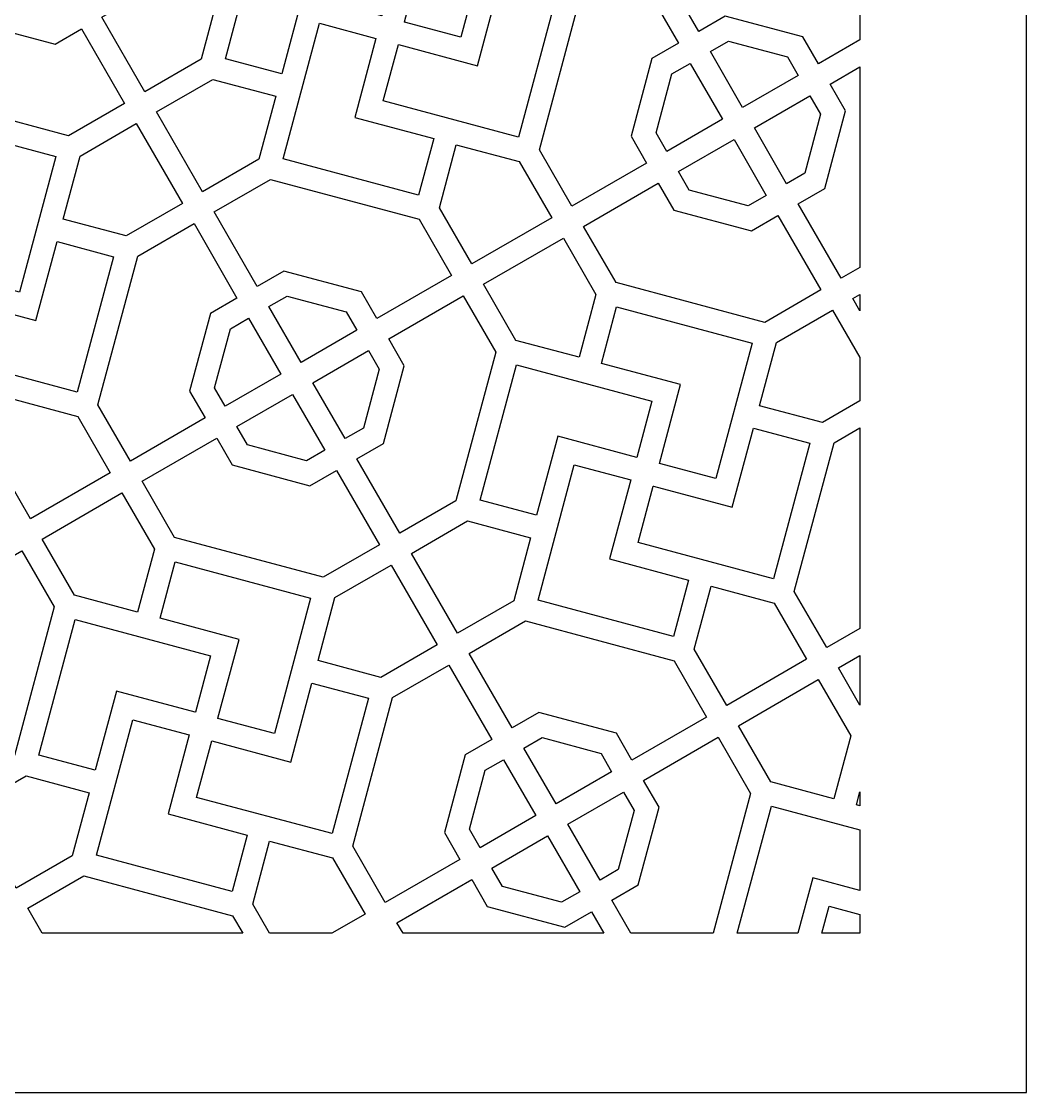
# Model space of a CAD drawing. Header units: centimetres. Extents: x 1.9 to 18.1, y -9.5 to 9.5.
# Drawn here: x 14.469 to 18.098, y 0.056 to 3.923 of the extents above; entities that cross this region are included whole.
import ezdxf

# ---------------------------------------------------------------- set-up
doc = ezdxf.new("R2010")
doc.units = ezdxf.units.CM
doc.header["$MEASUREMENT"] = 0
doc.layers.add('layer 1', color=7, linetype='Continuous')

msp = doc.modelspace()

# ---------------------------------------------------------------- linework, layer by layer
at = {"layer": 'layer 1', "color": 250}
for points, knots in [([(1.85394, 9.5), (1.85394, 9.5), (18.09811, 9.5), (18.09811, 9.5), (18.09811, 9.5), (18.09811, 9.5), (18.09811, 0.05572), (18.09811, 0.05572), (18.09811, 0.05572), (18.09811, 0.05572), (1.85394, 0.05572), (1.85394, 0.05572), (1.85394, 0.05572), (1.85394, 0.05572), (1.85394, 9.5), (1.85394, 9.5)], [0, 0, 0, 0, 0.2, 0.2, 0.2, 0.2, 0.4, 0.4, 0.4, 0.4, 0.6, 0.6, 0.6, 0.6, 1, 1, 1, 1]), ([(14.93096, 4.27325), (14.93096, 4.27325), (14.85584, 3.99289), (14.85584, 3.99289), (14.85584, 3.99289), (14.85584, 3.99289), (14.75997, 3.93754), (14.75997, 3.93754), (14.75997, 3.93754), (14.75997, 3.93754), (14.91507, 3.66888), (14.91507, 3.66888), (14.91507, 3.66888), (14.91507, 3.66888), (15.11789, 3.78598), (15.11789, 3.78598), (15.11789, 3.78598), (15.11789, 3.78598), (15.26171, 4.32273), (15.26171, 4.32273), (15.26171, 4.32273), (15.26171, 4.32273), (15.14457, 4.52563), (15.14457, 4.52563), (15.14457, 4.52563), (15.14457, 4.52563), (14.87508, 4.37004), (14.87508, 4.37004), (14.87508, 4.37004), (14.87508, 4.37004), (14.93096, 4.27325), (14.93096, 4.27325)], [0, 0, 0, 0, 0.1111111, 0.1111111, 0.1111111, 0.1111111, 0.2222222, 0.2222222, 0.2222222, 0.2222222, 0.3333333, 0.3333333, 0.3333333, 0.3333333, 0.4444444, 0.4444444, 0.4444444, 0.4444444, 0.5555556, 0.5555556, 0.5555556, 0.5555556, 0.6666667, 0.6666667, 0.6666667, 0.6666667, 0.7777778, 0.7777778, 0.7777778, 0.7777778, 1, 1, 1, 1]), ([(15.85228, 3.92071), (15.85228, 3.92071), (15.85239, 3.92068), (15.85239, 3.92068), (15.85239, 3.92068), (15.85239, 3.92068), (15.85231, 3.92038), (15.85231, 3.92038), (15.85231, 3.92038), (15.85231, 3.92038), (16.05607, 3.86579), (16.05607, 3.86579), (16.05607, 3.86579), (16.05607, 3.86579), (16.18709, 4.35475), (16.18709, 4.35475), (16.18709, 4.35475), (16.18709, 4.35475), (15.69812, 4.48578), (15.69812, 4.48578), (15.69812, 4.48578), (15.69812, 4.48578), (15.64349, 4.28191), (15.64349, 4.28191), (15.64349, 4.28191), (15.64349, 4.28191), (15.92859, 4.20552), (15.92859, 4.20552), (15.92859, 4.20552), (15.92859, 4.20552), (15.85228, 3.92071), (15.85228, 3.92071)], [0, 0, 0, 0, 0.1111111, 0.1111111, 0.1111111, 0.1111111, 0.2222222, 0.2222222, 0.2222222, 0.2222222, 0.3333333, 0.3333333, 0.3333333, 0.3333333, 0.4444444, 0.4444444, 0.4444444, 0.4444444, 0.5555556, 0.5555556, 0.5555556, 0.5555556, 0.6666667, 0.6666667, 0.6666667, 0.6666667, 0.7777778, 0.7777778, 0.7777778, 0.7777778, 1, 1, 1, 1]), ([(15.77075, 3.9425), (15.77075, 3.9425), (15.77099, 3.94244), (15.77099, 3.94244), (15.77099, 3.94244), (15.77099, 3.94244), (15.82554, 4.14602), (15.82554, 4.14602), (15.82554, 4.14602), (15.82554, 4.14602), (15.33657, 4.27704), (15.33657, 4.27704), (15.33657, 4.27704), (15.33657, 4.27704), (15.20555, 3.78807), (15.20555, 3.78807), (15.20555, 3.78807), (15.20555, 3.78807), (15.40931, 3.73348), (15.40931, 3.73348), (15.40931, 3.73348), (15.40931, 3.73348), (15.48576, 4.0188), (15.48576, 4.0188), (15.48576, 4.0188), (15.48576, 4.0188), (15.77073, 3.94245), (15.77073, 3.94245), (15.77073, 3.94245), (15.77073, 3.94245), (15.77075, 3.9425), (15.77075, 3.9425)], [0, 0, 0, 0, 0.1111111, 0.1111111, 0.1111111, 0.1111111, 0.2222222, 0.2222222, 0.2222222, 0.2222222, 0.3333333, 0.3333333, 0.3333333, 0.3333333, 0.4444444, 0.4444444, 0.4444444, 0.4444444, 0.5555556, 0.5555556, 0.5555556, 0.5555556, 0.6666667, 0.6666667, 0.6666667, 0.6666667, 0.7777778, 0.7777778, 0.7777778, 0.7777778, 1, 1, 1, 1]), ([(17.49645, 4.12893), (17.49645, 4.12893), (16.96232, 4.27205), (16.96232, 4.27205), (16.96232, 4.27205), (16.96232, 4.27205), (16.75943, 4.15492), (16.75943, 4.15492), (16.75943, 4.15492), (16.75943, 4.15492), (16.91454, 3.88626), (16.91454, 3.88626), (16.91454, 3.88626), (16.91454, 3.88626), (17.01042, 3.94162), (17.01042, 3.94162), (17.01042, 3.94162), (17.01042, 3.94162), (17.29077, 3.8665), (17.29077, 3.8665), (17.29077, 3.8665), (17.29077, 3.8665), (17.34666, 3.7697), (17.34666, 3.7697), (17.34666, 3.7697), (17.34666, 3.7697), (17.49645, 3.85619), (17.49645, 3.85619), (17.49645, 3.85619), (17.49645, 3.85619), (17.49645, 4.12893), (17.49645, 4.12893)], [0, 0, 0, 0, 0.1111111, 0.1111111, 0.1111111, 0.1111111, 0.2222222, 0.2222222, 0.2222222, 0.2222222, 0.3333333, 0.3333333, 0.3333333, 0.3333333, 0.4444444, 0.4444444, 0.4444444, 0.4444444, 0.5555556, 0.5555556, 0.5555556, 0.5555556, 0.6666667, 0.6666667, 0.6666667, 0.6666667, 0.7777778, 0.7777778, 0.7777778, 0.7777778, 1, 1, 1, 1]), ([(16.67029, 3.50826), (16.67029, 3.50826), (16.74542, 3.78861), (16.74542, 3.78861), (16.74542, 3.78861), (16.74542, 3.78861), (16.84129, 3.84397), (16.84129, 3.84397), (16.84129, 3.84397), (16.84129, 3.84397), (16.68618, 4.11262), (16.68618, 4.11262), (16.68618, 4.11262), (16.68618, 4.11262), (16.48313, 3.99539), (16.48313, 3.99539), (16.48313, 3.99539), (16.48313, 3.99539), (16.33934, 3.45875), (16.33934, 3.45875), (16.33934, 3.45875), (16.33934, 3.45875), (16.45653, 3.25579), (16.45653, 3.25579), (16.45653, 3.25579), (16.45653, 3.25579), (16.72618, 3.41147), (16.72618, 3.41147), (16.72618, 3.41147), (16.72618, 3.41147), (16.67029, 3.50826), (16.67029, 3.50826)], [0, 0, 0, 0, 0.1111111, 0.1111111, 0.1111111, 0.1111111, 0.2222222, 0.2222222, 0.2222222, 0.2222222, 0.3333333, 0.3333333, 0.3333333, 0.3333333, 0.4444444, 0.4444444, 0.4444444, 0.4444444, 0.5555556, 0.5555556, 0.5555556, 0.5555556, 0.6666667, 0.6666667, 0.6666667, 0.6666667, 0.7777778, 0.7777778, 0.7777778, 0.7777778, 1, 1, 1, 1]), ([(15.83058, 3.8391), (15.83058, 3.8391), (15.83056, 3.839), (15.83056, 3.839), (15.83056, 3.839), (15.83056, 3.839), (15.83008, 3.83913), (15.83008, 3.83913), (15.83008, 3.83913), (15.83008, 3.83913), (15.77548, 3.63535), (15.77548, 3.63535), (15.77548, 3.63535), (15.77548, 3.63535), (16.26445, 3.50433), (16.26445, 3.50433), (16.26445, 3.50433), (16.26445, 3.50433), (16.39547, 3.9933), (16.39547, 3.9933), (16.39547, 3.9933), (16.39547, 3.9933), (16.19195, 4.04783), (16.19195, 4.04783), (16.19195, 4.04783), (16.19195, 4.04783), (16.11556, 3.76274), (16.11556, 3.76274), (16.11556, 3.76274), (16.11556, 3.76274), (15.83058, 3.8391), (15.83058, 3.8391)], [0, 0, 0, 0, 0.1111111, 0.1111111, 0.1111111, 0.1111111, 0.2222222, 0.2222222, 0.2222222, 0.2222222, 0.3333333, 0.3333333, 0.3333333, 0.3333333, 0.4444444, 0.4444444, 0.4444444, 0.4444444, 0.5555556, 0.5555556, 0.5555556, 0.5555556, 0.6666667, 0.6666667, 0.6666667, 0.6666667, 0.7777778, 0.7777778, 0.7777778, 0.7777778, 1, 1, 1, 1]), ([(14.31048, 3.91501), (14.31048, 3.91501), (14.2546, 4.01181), (14.2546, 4.01181), (14.2546, 4.01181), (14.2546, 4.01181), (13.98495, 3.85612), (13.98495, 3.85612), (13.98495, 3.85612), (13.98495, 3.85612), (14.102, 3.65339), (14.102, 3.65339), (14.102, 3.65339), (14.102, 3.65339), (14.63901, 3.5095), (14.63901, 3.5095), (14.63901, 3.5095), (14.63901, 3.5095), (14.84182, 3.6266), (14.84182, 3.6266), (14.84182, 3.6266), (14.84182, 3.6266), (14.68671, 3.89525), (14.68671, 3.89525), (14.68671, 3.89525), (14.68671, 3.89525), (14.59084, 3.83989), (14.59084, 3.83989), (14.59084, 3.83989), (14.59084, 3.83989), (14.31048, 3.91501), (14.31048, 3.91501)], [0, 0, 0, 0, 0.1111111, 0.1111111, 0.1111111, 0.1111111, 0.2222222, 0.2222222, 0.2222222, 0.2222222, 0.3333333, 0.3333333, 0.3333333, 0.3333333, 0.4444444, 0.4444444, 0.4444444, 0.4444444, 0.5555556, 0.5555556, 0.5555556, 0.5555556, 0.6666667, 0.6666667, 0.6666667, 0.6666667, 0.7777778, 0.7777778, 0.7777778, 0.7777778, 1, 1, 1, 1]), ([(15.74889, 3.86119), (15.74889, 3.86119), (15.54525, 3.91575), (15.54525, 3.91575), (15.54525, 3.91575), (15.54525, 3.91575), (15.41423, 3.42678), (15.41423, 3.42678), (15.41423, 3.42678), (15.41423, 3.42678), (15.9032, 3.29576), (15.9032, 3.29576), (15.9032, 3.29576), (15.9032, 3.29576), (15.95777, 3.4994), (15.95777, 3.4994), (15.95777, 3.4994), (15.95777, 3.4994), (15.67243, 3.57585), (15.67243, 3.57585), (15.67243, 3.57585), (15.67243, 3.57585), (15.74889, 3.86119), (15.74889, 3.86119)], [0, 0, 0, 0, 0.1428571, 0.1428571, 0.1428571, 0.1428571, 0.2857143, 0.2857143, 0.2857143, 0.2857143, 0.4285714, 0.4285714, 0.4285714, 0.4285714, 0.5714286, 0.5714286, 0.5714286, 0.5714286, 0.7142857, 0.7142857, 0.7142857, 0.7142857, 1, 1, 1, 1]), ([(17.27379, 3.72763), (17.27379, 3.72763), (17.23533, 3.79424), (17.23533, 3.79424), (17.23533, 3.79424), (17.23533, 3.79424), (17.02231, 3.85132), (17.02231, 3.85132), (17.02231, 3.85132), (17.02231, 3.85132), (16.95661, 3.8134), (16.95661, 3.8134), (16.95661, 3.8134), (16.95661, 3.8134), (17.07304, 3.61173), (17.07304, 3.61173), (17.07304, 3.61173), (17.07304, 3.61173), (17.27379, 3.72763), (17.27379, 3.72763)], [0, 0, 0, 0, 0.1666667, 0.1666667, 0.1666667, 0.1666667, 0.3333333, 0.3333333, 0.3333333, 0.3333333, 0.5, 0.5, 0.5, 0.5, 0.6666667, 0.6666667, 0.6666667, 0.6666667, 1, 1, 1, 1]), ([(16.79904, 3.45354), (16.79904, 3.45354), (16.99979, 3.56944), (16.99979, 3.56944), (16.99979, 3.56944), (16.99979, 3.56944), (16.88336, 3.77111), (16.88336, 3.77111), (16.88336, 3.77111), (16.88336, 3.77111), (16.81766, 3.73318), (16.81766, 3.73318), (16.81766, 3.73318), (16.81766, 3.73318), (16.76058, 3.52015), (16.76058, 3.52015), (16.76058, 3.52015), (16.76058, 3.52015), (16.79904, 3.45354), (16.79904, 3.45354)], [0, 0, 0, 0, 0.1666667, 0.1666667, 0.1666667, 0.1666667, 0.3333333, 0.3333333, 0.3333333, 0.3333333, 0.5, 0.5, 0.5, 0.5, 0.6666667, 0.6666667, 0.6666667, 0.6666667, 1, 1, 1, 1]), ([(17.49645, 3.75852), (17.49645, 3.75852), (17.38895, 3.69645), (17.38895, 3.69645), (17.38895, 3.69645), (17.38895, 3.69645), (17.44483, 3.59966), (17.44483, 3.59966), (17.44483, 3.59966), (17.44483, 3.59966), (17.36971, 3.31931), (17.36971, 3.31931), (17.36971, 3.31931), (17.36971, 3.31931), (17.27383, 3.26395), (17.27383, 3.26395), (17.27383, 3.26395), (17.27383, 3.26395), (17.42894, 2.9953), (17.42894, 2.9953), (17.42894, 2.9953), (17.42894, 2.9953), (17.49645, 3.03427), (17.49645, 3.03427), (17.49645, 3.03427), (17.49645, 3.03427), (17.49645, 3.75852), (17.49645, 3.75852)], [0, 0, 0, 0, 0.125, 0.125, 0.125, 0.125, 0.25, 0.25, 0.25, 0.25, 0.375, 0.375, 0.375, 0.375, 0.5, 0.5, 0.5, 0.5, 0.625, 0.625, 0.625, 0.625, 0.75, 0.75, 0.75, 0.75, 1, 1, 1, 1]), ([(15.12364, 3.30764), (15.12364, 3.30764), (15.32661, 3.42483), (15.32661, 3.42483), (15.32661, 3.42483), (15.32661, 3.42483), (15.38753, 3.65221), (15.38753, 3.65221), (15.38753, 3.65221), (15.38753, 3.65221), (15.16004, 3.71316), (15.16004, 3.71316), (15.16004, 3.71316), (15.16004, 3.71316), (14.95714, 3.59602), (14.95714, 3.59602), (14.95714, 3.59602), (14.95714, 3.59602), (15.12364, 3.30764), (15.12364, 3.30764)], [0, 0, 0, 0, 0.1666667, 0.1666667, 0.1666667, 0.1666667, 0.3333333, 0.3333333, 0.3333333, 0.3333333, 0.5, 0.5, 0.5, 0.5, 0.6666667, 0.6666667, 0.6666667, 0.6666667, 1, 1, 1, 1]), ([(17.31608, 3.65438), (17.31608, 3.65438), (17.11533, 3.53848), (17.11533, 3.53848), (17.11533, 3.53848), (17.11533, 3.53848), (17.23176, 3.33682), (17.23176, 3.33682), (17.23176, 3.33682), (17.23176, 3.33682), (17.29746, 3.37475), (17.29746, 3.37475), (17.29746, 3.37475), (17.29746, 3.37475), (17.35454, 3.58777), (17.35454, 3.58777), (17.35454, 3.58777), (17.35454, 3.58777), (17.31608, 3.65438), (17.31608, 3.65438)], [0, 0, 0, 0, 0.1666667, 0.1666667, 0.1666667, 0.1666667, 0.3333333, 0.3333333, 0.3333333, 0.3333333, 0.5, 0.5, 0.5, 0.5, 0.6666667, 0.6666667, 0.6666667, 0.6666667, 1, 1, 1, 1]), ([(14.25855, 3.00057), (14.25855, 3.00057), (14.25866, 3.00054), (14.25866, 3.00054), (14.25866, 3.00054), (14.25866, 3.00054), (14.25858, 3.00024), (14.25858, 3.00024), (14.25858, 3.00024), (14.25858, 3.00024), (14.46234, 2.94565), (14.46234, 2.94565), (14.46234, 2.94565), (14.46234, 2.94565), (14.59336, 3.43461), (14.59336, 3.43461), (14.59336, 3.43461), (14.59336, 3.43461), (14.10439, 3.56564), (14.10439, 3.56564), (14.10439, 3.56564), (14.10439, 3.56564), (14.04976, 3.36177), (14.04976, 3.36177), (14.04976, 3.36177), (14.04976, 3.36177), (14.33486, 3.28538), (14.33486, 3.28538), (14.33486, 3.28538), (14.33486, 3.28538), (14.25855, 3.00057), (14.25855, 3.00057)], [0, 0, 0, 0, 0.1111111, 0.1111111, 0.1111111, 0.1111111, 0.2222222, 0.2222222, 0.2222222, 0.2222222, 0.3333333, 0.3333333, 0.3333333, 0.3333333, 0.4444444, 0.4444444, 0.4444444, 0.4444444, 0.5555556, 0.5555556, 0.5555556, 0.5555556, 0.6666667, 0.6666667, 0.6666667, 0.6666667, 0.7777778, 0.7777778, 0.7777778, 0.7777778, 1, 1, 1, 1]), ([(14.88389, 3.55373), (14.88389, 3.55373), (14.68099, 3.43658), (14.68099, 3.43658), (14.68099, 3.43658), (14.68099, 3.43658), (14.62, 3.20897), (14.62, 3.20897), (14.62, 3.20897), (14.62, 3.20897), (14.84725, 3.14808), (14.84725, 3.14808), (14.84725, 3.14808), (14.84725, 3.14808), (15.05038, 3.26535), (15.05038, 3.26535), (15.05038, 3.26535), (15.05038, 3.26535), (14.88389, 3.55373), (14.88389, 3.55373)], [0, 0, 0, 0, 0.1666667, 0.1666667, 0.1666667, 0.1666667, 0.3333333, 0.3333333, 0.3333333, 0.3333333, 0.5, 0.5, 0.5, 0.5, 0.6666667, 0.6666667, 0.6666667, 0.6666667, 1, 1, 1, 1]), ([(16.84133, 3.38029), (16.84133, 3.38029), (16.87979, 3.31367), (16.87979, 3.31367), (16.87979, 3.31367), (16.87979, 3.31367), (17.09282, 3.2566), (17.09282, 3.2566), (17.09282, 3.2566), (17.09282, 3.2566), (17.15851, 3.29452), (17.15851, 3.29452), (17.15851, 3.29452), (17.15851, 3.29452), (17.04208, 3.49619), (17.04208, 3.49619), (17.04208, 3.49619), (17.04208, 3.49619), (16.84133, 3.38029), (16.84133, 3.38029)], [0, 0, 0, 0, 0.1666667, 0.1666667, 0.1666667, 0.1666667, 0.3333333, 0.3333333, 0.3333333, 0.3333333, 0.5, 0.5, 0.5, 0.5, 0.6666667, 0.6666667, 0.6666667, 0.6666667, 1, 1, 1, 1]), ([(16.38366, 3.21372), (16.38366, 3.21372), (16.26648, 3.41668), (16.26648, 3.41668), (16.26648, 3.41668), (16.26648, 3.41668), (16.03904, 3.47762), (16.03904, 3.47762), (16.03904, 3.47762), (16.03904, 3.47762), (15.9781, 3.25019), (15.9781, 3.25019), (15.9781, 3.25019), (15.9781, 3.25019), (16.09528, 3.04722), (16.09528, 3.04722), (16.09528, 3.04722), (16.09528, 3.04722), (16.38366, 3.21372), (16.38366, 3.21372)], [0, 0, 0, 0, 0.1666667, 0.1666667, 0.1666667, 0.1666667, 0.3333333, 0.3333333, 0.3333333, 0.3333333, 0.5, 0.5, 0.5, 0.5, 0.6666667, 0.6666667, 0.6666667, 0.6666667, 1, 1, 1, 1]), ([(15.69705, 2.94636), (15.69705, 2.94636), (15.75293, 2.84956), (15.75293, 2.84956), (15.75293, 2.84956), (15.75293, 2.84956), (16.02241, 3.00515), (16.02241, 3.00515), (16.02241, 3.00515), (16.02241, 3.00515), (15.90523, 3.20812), (15.90523, 3.20812), (15.90523, 3.20812), (15.90523, 3.20812), (15.36859, 3.35191), (15.36859, 3.35191), (15.36859, 3.35191), (15.36859, 3.35191), (15.16571, 3.23478), (15.16571, 3.23478), (15.16571, 3.23478), (15.16571, 3.23478), (15.32081, 2.96612), (15.32081, 2.96612), (15.32081, 2.96612), (15.32081, 2.96612), (15.41669, 3.02148), (15.41669, 3.02148), (15.41669, 3.02148), (15.41669, 3.02148), (15.69705, 2.94636), (15.69705, 2.94636)], [0, 0, 0, 0, 0.1111111, 0.1111111, 0.1111111, 0.1111111, 0.2222222, 0.2222222, 0.2222222, 0.2222222, 0.3333333, 0.3333333, 0.3333333, 0.3333333, 0.4444444, 0.4444444, 0.4444444, 0.4444444, 0.5555556, 0.5555556, 0.5555556, 0.5555556, 0.6666667, 0.6666667, 0.6666667, 0.6666667, 0.7777778, 0.7777778, 0.7777778, 0.7777778, 1, 1, 1, 1]), ([(16.82435, 3.24142), (16.82435, 3.24142), (16.76847, 3.33822), (16.76847, 3.33822), (16.76847, 3.33822), (16.76847, 3.33822), (16.49882, 3.18253), (16.49882, 3.18253), (16.49882, 3.18253), (16.49882, 3.18253), (16.61587, 2.9798), (16.61587, 2.9798), (16.61587, 2.9798), (16.61587, 2.9798), (17.15288, 2.83591), (17.15288, 2.83591), (17.15288, 2.83591), (17.15288, 2.83591), (17.35569, 2.95301), (17.35569, 2.95301), (17.35569, 2.95301), (17.35569, 2.95301), (17.20058, 3.22166), (17.20058, 3.22166), (17.20058, 3.22166), (17.20058, 3.22166), (17.1047, 3.1663), (17.1047, 3.1663), (17.1047, 3.1663), (17.1047, 3.1663), (16.82435, 3.24142), (16.82435, 3.24142)], [0, 0, 0, 0, 0.1111111, 0.1111111, 0.1111111, 0.1111111, 0.2222222, 0.2222222, 0.2222222, 0.2222222, 0.3333333, 0.3333333, 0.3333333, 0.3333333, 0.4444444, 0.4444444, 0.4444444, 0.4444444, 0.5555556, 0.5555556, 0.5555556, 0.5555556, 0.6666667, 0.6666667, 0.6666667, 0.6666667, 0.7777778, 0.7777778, 0.7777778, 0.7777778, 1, 1, 1, 1]), ([(15.07656, 2.58812), (15.07656, 2.58812), (15.15169, 2.86848), (15.15169, 2.86848), (15.15169, 2.86848), (15.15169, 2.86848), (15.24756, 2.92383), (15.24756, 2.92383), (15.24756, 2.92383), (15.24756, 2.92383), (15.09245, 3.19249), (15.09245, 3.19249), (15.09245, 3.19249), (15.09245, 3.19249), (14.88941, 3.07525), (14.88941, 3.07525), (14.88941, 3.07525), (14.88941, 3.07525), (14.74561, 2.53861), (14.74561, 2.53861), (14.74561, 2.53861), (14.74561, 2.53861), (14.8628, 2.33565), (14.8628, 2.33565), (14.8628, 2.33565), (14.8628, 2.33565), (15.13245, 2.49133), (15.13245, 2.49133), (15.13245, 2.49133), (15.13245, 2.49133), (15.07656, 2.58812), (15.07656, 2.58812)], [0, 0, 0, 0, 0.1111111, 0.1111111, 0.1111111, 0.1111111, 0.2222222, 0.2222222, 0.2222222, 0.2222222, 0.3333333, 0.3333333, 0.3333333, 0.3333333, 0.4444444, 0.4444444, 0.4444444, 0.4444444, 0.5555556, 0.5555556, 0.5555556, 0.5555556, 0.6666667, 0.6666667, 0.6666667, 0.6666667, 0.7777778, 0.7777778, 0.7777778, 0.7777778, 1, 1, 1, 1]), ([(16.48236, 2.70996), (16.48236, 2.70996), (16.54327, 2.93727), (16.54327, 2.93727), (16.54327, 2.93727), (16.54327, 2.93727), (16.42595, 3.14046), (16.42595, 3.14046), (16.42595, 3.14046), (16.42595, 3.14046), (16.13757, 2.97397), (16.13757, 2.97397), (16.13757, 2.97397), (16.13757, 2.97397), (16.2548, 2.77093), (16.2548, 2.77093), (16.2548, 2.77093), (16.2548, 2.77093), (16.48236, 2.70996), (16.48236, 2.70996)], [0, 0, 0, 0, 0.1666667, 0.1666667, 0.1666667, 0.1666667, 0.3333333, 0.3333333, 0.3333333, 0.3333333, 0.5, 0.5, 0.5, 0.5, 0.6666667, 0.6666667, 0.6666667, 0.6666667, 1, 1, 1, 1]), ([(14.23685, 2.91896), (14.23685, 2.91896), (14.23683, 2.91887), (14.23683, 2.91887), (14.23683, 2.91887), (14.23683, 2.91887), (14.23635, 2.91899), (14.23635, 2.91899), (14.23635, 2.91899), (14.23635, 2.91899), (14.18175, 2.71521), (14.18175, 2.71521), (14.18175, 2.71521), (14.18175, 2.71521), (14.67072, 2.58419), (14.67072, 2.58419), (14.67072, 2.58419), (14.67072, 2.58419), (14.80174, 3.07315), (14.80174, 3.07315), (14.80174, 3.07315), (14.80174, 3.07315), (14.59822, 3.12769), (14.59822, 3.12769), (14.59822, 3.12769), (14.59822, 3.12769), (14.52183, 2.8426), (14.52183, 2.8426), (14.52183, 2.8426), (14.52183, 2.8426), (14.23685, 2.91896), (14.23685, 2.91896)], [0, 0, 0, 0, 0.1111111, 0.1111111, 0.1111111, 0.1111111, 0.2222222, 0.2222222, 0.2222222, 0.2222222, 0.3333333, 0.3333333, 0.3333333, 0.3333333, 0.4444444, 0.4444444, 0.4444444, 0.4444444, 0.5555556, 0.5555556, 0.5555556, 0.5555556, 0.6666667, 0.6666667, 0.6666667, 0.6666667, 0.7777778, 0.7777778, 0.7777778, 0.7777778, 1, 1, 1, 1]), ([(15.68006, 2.80749), (15.68006, 2.80749), (15.6416, 2.87411), (15.6416, 2.87411), (15.6416, 2.87411), (15.6416, 2.87411), (15.42858, 2.93119), (15.42858, 2.93119), (15.42858, 2.93119), (15.42858, 2.93119), (15.36288, 2.89326), (15.36288, 2.89326), (15.36288, 2.89326), (15.36288, 2.89326), (15.47931, 2.69159), (15.47931, 2.69159), (15.47931, 2.69159), (15.47931, 2.69159), (15.68006, 2.80749), (15.68006, 2.80749)], [0, 0, 0, 0, 0.1666667, 0.1666667, 0.1666667, 0.1666667, 0.3333333, 0.3333333, 0.3333333, 0.3333333, 0.5, 0.5, 0.5, 0.5, 0.6666667, 0.6666667, 0.6666667, 0.6666667, 1, 1, 1, 1]), ([(15.8511, 2.67952), (15.8511, 2.67952), (15.77598, 2.39917), (15.77598, 2.39917), (15.77598, 2.39917), (15.77598, 2.39917), (15.68011, 2.34381), (15.68011, 2.34381), (15.68011, 2.34381), (15.68011, 2.34381), (15.83521, 2.07516), (15.83521, 2.07516), (15.83521, 2.07516), (15.83521, 2.07516), (16.03803, 2.19226), (16.03803, 2.19226), (16.03803, 2.19226), (16.03803, 2.19226), (16.18185, 2.729), (16.18185, 2.729), (16.18185, 2.729), (16.18185, 2.729), (16.06471, 2.9319), (16.06471, 2.9319), (16.06471, 2.9319), (16.06471, 2.9319), (15.79522, 2.77631), (15.79522, 2.77631), (15.79522, 2.77631), (15.79522, 2.77631), (15.8511, 2.67952), (15.8511, 2.67952)], [0, 0, 0, 0, 0.1111111, 0.1111111, 0.1111111, 0.1111111, 0.2222222, 0.2222222, 0.2222222, 0.2222222, 0.3333333, 0.3333333, 0.3333333, 0.3333333, 0.4444444, 0.4444444, 0.4444444, 0.4444444, 0.5555556, 0.5555556, 0.5555556, 0.5555556, 0.6666667, 0.6666667, 0.6666667, 0.6666667, 0.7777778, 0.7777778, 0.7777778, 0.7777778, 1, 1, 1, 1]), ([(17.49645, 2.93712), (17.49645, 2.93712), (17.47101, 2.92243), (17.47101, 2.92243), (17.47101, 2.92243), (17.47101, 2.92243), (17.49645, 2.87837), (17.49645, 2.87837), (17.49645, 2.87837), (17.49645, 2.87837), (17.49645, 2.93712), (17.49645, 2.93712)], [0, 0, 0, 0, 0.25, 0.25, 0.25, 0.25, 0.5, 0.5, 0.5, 0.5, 1, 1, 1, 1]), ([(16.77242, 2.32698), (16.77242, 2.32698), (16.77253, 2.32695), (16.77253, 2.32695), (16.77253, 2.32695), (16.77253, 2.32695), (16.77245, 2.32666), (16.77245, 2.32666), (16.77245, 2.32666), (16.77245, 2.32666), (16.97621, 2.27206), (16.97621, 2.27206), (16.97621, 2.27206), (16.97621, 2.27206), (17.10723, 2.76103), (17.10723, 2.76103), (17.10723, 2.76103), (17.10723, 2.76103), (16.61826, 2.89205), (16.61826, 2.89205), (16.61826, 2.89205), (16.61826, 2.89205), (16.56363, 2.68818), (16.56363, 2.68818), (16.56363, 2.68818), (16.56363, 2.68818), (16.84873, 2.61179), (16.84873, 2.61179), (16.84873, 2.61179), (16.84873, 2.61179), (16.77242, 2.32698), (16.77242, 2.32698)], [0, 0, 0, 0, 0.1111111, 0.1111111, 0.1111111, 0.1111111, 0.2222222, 0.2222222, 0.2222222, 0.2222222, 0.3333333, 0.3333333, 0.3333333, 0.3333333, 0.4444444, 0.4444444, 0.4444444, 0.4444444, 0.5555556, 0.5555556, 0.5555556, 0.5555556, 0.6666667, 0.6666667, 0.6666667, 0.6666667, 0.7777778, 0.7777778, 0.7777778, 0.7777778, 1, 1, 1, 1]), ([(17.49645, 2.7092), (17.49645, 2.7092), (17.39776, 2.88014), (17.39776, 2.88014), (17.39776, 2.88014), (17.39776, 2.88014), (17.19486, 2.76299), (17.19486, 2.76299), (17.19486, 2.76299), (17.19486, 2.76299), (17.13387, 2.53538), (17.13387, 2.53538), (17.13387, 2.53538), (17.13387, 2.53538), (17.36112, 2.47449), (17.36112, 2.47449), (17.36112, 2.47449), (17.36112, 2.47449), (17.49645, 2.55262), (17.49645, 2.55262), (17.49645, 2.55262), (17.49645, 2.55262), (17.49645, 2.7092), (17.49645, 2.7092)], [0, 0, 0, 0, 0.1428571, 0.1428571, 0.1428571, 0.1428571, 0.2857143, 0.2857143, 0.2857143, 0.2857143, 0.4285714, 0.4285714, 0.4285714, 0.4285714, 0.5714286, 0.5714286, 0.5714286, 0.5714286, 0.7142857, 0.7142857, 0.7142857, 0.7142857, 1, 1, 1, 1]), ([(15.20531, 2.5334), (15.20531, 2.5334), (15.40606, 2.6493), (15.40606, 2.6493), (15.40606, 2.6493), (15.40606, 2.6493), (15.28963, 2.85096), (15.28963, 2.85096), (15.28963, 2.85096), (15.28963, 2.85096), (15.22394, 2.81304), (15.22394, 2.81304), (15.22394, 2.81304), (15.22394, 2.81304), (15.16686, 2.60001), (15.16686, 2.60001), (15.16686, 2.60001), (15.16686, 2.60001), (15.20531, 2.5334), (15.20531, 2.5334)], [0, 0, 0, 0, 0.1666667, 0.1666667, 0.1666667, 0.1666667, 0.3333333, 0.3333333, 0.3333333, 0.3333333, 0.5, 0.5, 0.5, 0.5, 0.6666667, 0.6666667, 0.6666667, 0.6666667, 1, 1, 1, 1]), ([(15.72235, 2.73424), (15.72235, 2.73424), (15.52161, 2.61834), (15.52161, 2.61834), (15.52161, 2.61834), (15.52161, 2.61834), (15.63804, 2.41668), (15.63804, 2.41668), (15.63804, 2.41668), (15.63804, 2.41668), (15.70373, 2.45461), (15.70373, 2.45461), (15.70373, 2.45461), (15.70373, 2.45461), (15.76081, 2.66763), (15.76081, 2.66763), (15.76081, 2.66763), (15.76081, 2.66763), (15.72235, 2.73424), (15.72235, 2.73424)], [0, 0, 0, 0, 0.1666667, 0.1666667, 0.1666667, 0.1666667, 0.3333333, 0.3333333, 0.3333333, 0.3333333, 0.5, 0.5, 0.5, 0.5, 0.6666667, 0.6666667, 0.6666667, 0.6666667, 1, 1, 1, 1]), ([(16.69089, 2.34878), (16.69089, 2.34878), (16.69113, 2.34871), (16.69113, 2.34871), (16.69113, 2.34871), (16.69113, 2.34871), (16.74568, 2.55229), (16.74568, 2.55229), (16.74568, 2.55229), (16.74568, 2.55229), (16.25671, 2.68331), (16.25671, 2.68331), (16.25671, 2.68331), (16.25671, 2.68331), (16.12569, 2.19434), (16.12569, 2.19434), (16.12569, 2.19434), (16.12569, 2.19434), (16.32945, 2.13975), (16.32945, 2.13975), (16.32945, 2.13975), (16.32945, 2.13975), (16.4059, 2.42507), (16.4059, 2.42507), (16.4059, 2.42507), (16.4059, 2.42507), (16.69087, 2.34872), (16.69087, 2.34872), (16.69087, 2.34872), (16.69087, 2.34872), (16.69089, 2.34878), (16.69089, 2.34878)], [0, 0, 0, 0, 0.1111111, 0.1111111, 0.1111111, 0.1111111, 0.2222222, 0.2222222, 0.2222222, 0.2222222, 0.3333333, 0.3333333, 0.3333333, 0.3333333, 0.4444444, 0.4444444, 0.4444444, 0.4444444, 0.5555556, 0.5555556, 0.5555556, 0.5555556, 0.6666667, 0.6666667, 0.6666667, 0.6666667, 0.7777778, 0.7777778, 0.7777778, 0.7777778, 1, 1, 1, 1]), ([(14.78993, 2.29358), (14.78993, 2.29358), (14.67275, 2.49654), (14.67275, 2.49654), (14.67275, 2.49654), (14.67275, 2.49654), (14.44531, 2.55748), (14.44531, 2.55748), (14.44531, 2.55748), (14.44531, 2.55748), (14.38437, 2.33005), (14.38437, 2.33005), (14.38437, 2.33005), (14.38437, 2.33005), (14.50155, 2.12708), (14.50155, 2.12708), (14.50155, 2.12708), (14.50155, 2.12708), (14.78993, 2.29358), (14.78993, 2.29358)], [0, 0, 0, 0, 0.1666667, 0.1666667, 0.1666667, 0.1666667, 0.3333333, 0.3333333, 0.3333333, 0.3333333, 0.5, 0.5, 0.5, 0.5, 0.6666667, 0.6666667, 0.6666667, 0.6666667, 1, 1, 1, 1]), ([(15.24761, 2.46015), (15.24761, 2.46015), (15.28607, 2.39353), (15.28607, 2.39353), (15.28607, 2.39353), (15.28607, 2.39353), (15.49909, 2.33646), (15.49909, 2.33646), (15.49909, 2.33646), (15.49909, 2.33646), (15.56478, 2.37439), (15.56478, 2.37439), (15.56478, 2.37439), (15.56478, 2.37439), (15.44835, 2.57605), (15.44835, 2.57605), (15.44835, 2.57605), (15.44835, 2.57605), (15.24761, 2.46015), (15.24761, 2.46015)], [0, 0, 0, 0, 0.1666667, 0.1666667, 0.1666667, 0.1666667, 0.3333333, 0.3333333, 0.3333333, 0.3333333, 0.5, 0.5, 0.5, 0.5, 0.6666667, 0.6666667, 0.6666667, 0.6666667, 1, 1, 1, 1]), ([(16.75072, 2.24537), (16.75072, 2.24537), (16.7507, 2.24528), (16.7507, 2.24528), (16.7507, 2.24528), (16.7507, 2.24528), (16.75022, 2.2454), (16.75022, 2.2454), (16.75022, 2.2454), (16.75022, 2.2454), (16.69562, 2.04162), (16.69562, 2.04162), (16.69562, 2.04162), (16.69562, 2.04162), (17.18459, 1.9106), (17.18459, 1.9106), (17.18459, 1.9106), (17.18459, 1.9106), (17.31561, 2.39956), (17.31561, 2.39956), (17.31561, 2.39956), (17.31561, 2.39956), (17.11209, 2.4541), (17.11209, 2.4541), (17.11209, 2.4541), (17.11209, 2.4541), (17.0357, 2.16901), (17.0357, 2.16901), (17.0357, 2.16901), (17.0357, 2.16901), (16.75072, 2.24537), (16.75072, 2.24537)], [0, 0, 0, 0, 0.1111111, 0.1111111, 0.1111111, 0.1111111, 0.2222222, 0.2222222, 0.2222222, 0.2222222, 0.3333333, 0.3333333, 0.3333333, 0.3333333, 0.4444444, 0.4444444, 0.4444444, 0.4444444, 0.5555556, 0.5555556, 0.5555556, 0.5555556, 0.6666667, 0.6666667, 0.6666667, 0.6666667, 0.7777778, 0.7777778, 0.7777778, 0.7777778, 1, 1, 1, 1]), ([(17.49645, 2.45546), (17.49645, 2.45546), (17.40327, 2.40167), (17.40327, 2.40167), (17.40327, 2.40167), (17.40327, 2.40167), (17.25948, 1.86502), (17.25948, 1.86502), (17.25948, 1.86502), (17.25948, 1.86502), (17.37666, 1.66206), (17.37666, 1.66206), (17.37666, 1.66206), (17.37666, 1.66206), (17.49645, 1.73122), (17.49645, 1.73122), (17.49645, 1.73122), (17.49645, 1.73122), (17.49645, 2.45546), (17.49645, 2.45546)], [0, 0, 0, 0, 0.1666667, 0.1666667, 0.1666667, 0.1666667, 0.3333333, 0.3333333, 0.3333333, 0.3333333, 0.5, 0.5, 0.5, 0.5, 0.6666667, 0.6666667, 0.6666667, 0.6666667, 1, 1, 1, 1]), ([(15.23062, 2.32128), (15.23062, 2.32128), (15.17474, 2.41808), (15.17474, 2.41808), (15.17474, 2.41808), (15.17474, 2.41808), (14.90509, 2.26239), (14.90509, 2.26239), (14.90509, 2.26239), (14.90509, 2.26239), (15.02214, 2.05966), (15.02214, 2.05966), (15.02214, 2.05966), (15.02214, 2.05966), (15.55915, 1.91577), (15.55915, 1.91577), (15.55915, 1.91577), (15.55915, 1.91577), (15.76196, 2.03287), (15.76196, 2.03287), (15.76196, 2.03287), (15.76196, 2.03287), (15.60685, 2.30152), (15.60685, 2.30152), (15.60685, 2.30152), (15.60685, 2.30152), (15.51098, 2.24616), (15.51098, 2.24616), (15.51098, 2.24616), (15.51098, 2.24616), (15.23062, 2.32128), (15.23062, 2.32128)], [0, 0, 0, 0, 0.1111111, 0.1111111, 0.1111111, 0.1111111, 0.2222222, 0.2222222, 0.2222222, 0.2222222, 0.3333333, 0.3333333, 0.3333333, 0.3333333, 0.4444444, 0.4444444, 0.4444444, 0.4444444, 0.5555556, 0.5555556, 0.5555556, 0.5555556, 0.6666667, 0.6666667, 0.6666667, 0.6666667, 0.7777778, 0.7777778, 0.7777778, 0.7777778, 1, 1, 1, 1]), ([(16.66903, 2.26746), (16.66903, 2.26746), (16.46539, 2.32203), (16.46539, 2.32203), (16.46539, 2.32203), (16.46539, 2.32203), (16.33437, 1.83306), (16.33437, 1.83306), (16.33437, 1.83306), (16.33437, 1.83306), (16.82334, 1.70204), (16.82334, 1.70204), (16.82334, 1.70204), (16.82334, 1.70204), (16.87791, 1.90567), (16.87791, 1.90567), (16.87791, 1.90567), (16.87791, 1.90567), (16.59257, 1.98213), (16.59257, 1.98213), (16.59257, 1.98213), (16.59257, 1.98213), (16.66903, 2.26746), (16.66903, 2.26746)], [0, 0, 0, 0, 0.1428571, 0.1428571, 0.1428571, 0.1428571, 0.2857143, 0.2857143, 0.2857143, 0.2857143, 0.4285714, 0.4285714, 0.4285714, 0.4285714, 0.5714286, 0.5714286, 0.5714286, 0.5714286, 0.7142857, 0.7142857, 0.7142857, 0.7142857, 1, 1, 1, 1]), ([(14.88863, 1.78982), (14.88863, 1.78982), (14.94954, 2.01713), (14.94954, 2.01713), (14.94954, 2.01713), (14.94954, 2.01713), (14.83222, 2.22032), (14.83222, 2.22032), (14.83222, 2.22032), (14.83222, 2.22032), (14.54384, 2.05383), (14.54384, 2.05383), (14.54384, 2.05383), (14.54384, 2.05383), (14.66107, 1.85079), (14.66107, 1.85079), (14.66107, 1.85079), (14.66107, 1.85079), (14.88863, 1.78982), (14.88863, 1.78982)], [0, 0, 0, 0, 0.1666667, 0.1666667, 0.1666667, 0.1666667, 0.3333333, 0.3333333, 0.3333333, 0.3333333, 0.5, 0.5, 0.5, 0.5, 0.6666667, 0.6666667, 0.6666667, 0.6666667, 1, 1, 1, 1]), ([(16.04378, 1.71391), (16.04378, 1.71391), (16.24675, 1.8311), (16.24675, 1.8311), (16.24675, 1.8311), (16.24675, 1.8311), (16.30767, 2.05848), (16.30767, 2.05848), (16.30767, 2.05848), (16.30767, 2.05848), (16.08018, 2.11943), (16.08018, 2.11943), (16.08018, 2.11943), (16.08018, 2.11943), (15.87728, 2.00229), (15.87728, 2.00229), (15.87728, 2.00229), (15.87728, 2.00229), (16.04378, 1.71391), (16.04378, 1.71391)], [0, 0, 0, 0, 0.1666667, 0.1666667, 0.1666667, 0.1666667, 0.3333333, 0.3333333, 0.3333333, 0.3333333, 0.5, 0.5, 0.5, 0.5, 0.6666667, 0.6666667, 0.6666667, 0.6666667, 1, 1, 1, 1]), ([(14.25738, 1.75938), (14.25738, 1.75938), (14.18225, 1.47903), (14.18225, 1.47903), (14.18225, 1.47903), (14.18225, 1.47903), (14.08638, 1.42367), (14.08638, 1.42367), (14.08638, 1.42367), (14.08638, 1.42367), (14.24148, 1.15502), (14.24148, 1.15502), (14.24148, 1.15502), (14.24148, 1.15502), (14.4443, 1.27212), (14.4443, 1.27212), (14.4443, 1.27212), (14.4443, 1.27212), (14.58812, 1.80887), (14.58812, 1.80887), (14.58812, 1.80887), (14.58812, 1.80887), (14.47098, 2.01176), (14.47098, 2.01176), (14.47098, 2.01176), (14.47098, 2.01176), (14.20149, 1.85617), (14.20149, 1.85617), (14.20149, 1.85617), (14.20149, 1.85617), (14.25738, 1.75938), (14.25738, 1.75938)], [0, 0, 0, 0, 0.1111111, 0.1111111, 0.1111111, 0.1111111, 0.2222222, 0.2222222, 0.2222222, 0.2222222, 0.3333333, 0.3333333, 0.3333333, 0.3333333, 0.4444444, 0.4444444, 0.4444444, 0.4444444, 0.5555556, 0.5555556, 0.5555556, 0.5555556, 0.6666667, 0.6666667, 0.6666667, 0.6666667, 0.7777778, 0.7777778, 0.7777778, 0.7777778, 1, 1, 1, 1]), ([(15.17869, 1.40684), (15.17869, 1.40684), (15.1788, 1.40681), (15.1788, 1.40681), (15.1788, 1.40681), (15.1788, 1.40681), (15.17872, 1.40652), (15.17872, 1.40652), (15.17872, 1.40652), (15.17872, 1.40652), (15.38248, 1.35192), (15.38248, 1.35192), (15.38248, 1.35192), (15.38248, 1.35192), (15.5135, 1.84089), (15.5135, 1.84089), (15.5135, 1.84089), (15.5135, 1.84089), (15.02453, 1.97191), (15.02453, 1.97191), (15.02453, 1.97191), (15.02453, 1.97191), (14.9699, 1.76805), (14.9699, 1.76805), (14.9699, 1.76805), (14.9699, 1.76805), (15.255, 1.69165), (15.255, 1.69165), (15.255, 1.69165), (15.255, 1.69165), (15.17869, 1.40684), (15.17869, 1.40684)], [0, 0, 0, 0, 0.1111111, 0.1111111, 0.1111111, 0.1111111, 0.2222222, 0.2222222, 0.2222222, 0.2222222, 0.3333333, 0.3333333, 0.3333333, 0.3333333, 0.4444444, 0.4444444, 0.4444444, 0.4444444, 0.5555556, 0.5555556, 0.5555556, 0.5555556, 0.6666667, 0.6666667, 0.6666667, 0.6666667, 0.7777778, 0.7777778, 0.7777778, 0.7777778, 1, 1, 1, 1]), ([(15.80403, 1.96), (15.80403, 1.96), (15.60113, 1.84285), (15.60113, 1.84285), (15.60113, 1.84285), (15.60113, 1.84285), (15.54014, 1.61524), (15.54014, 1.61524), (15.54014, 1.61524), (15.54014, 1.61524), (15.76739, 1.55434), (15.76739, 1.55434), (15.76739, 1.55434), (15.76739, 1.55434), (15.97053, 1.67162), (15.97053, 1.67162), (15.97053, 1.67162), (15.97053, 1.67162), (15.80403, 1.96), (15.80403, 1.96)], [0, 0, 0, 0, 0.1666667, 0.1666667, 0.1666667, 0.1666667, 0.3333333, 0.3333333, 0.3333333, 0.3333333, 0.5, 0.5, 0.5, 0.5, 0.6666667, 0.6666667, 0.6666667, 0.6666667, 1, 1, 1, 1]), ([(17.3038, 1.61999), (17.3038, 1.61999), (17.18662, 1.82295), (17.18662, 1.82295), (17.18662, 1.82295), (17.18662, 1.82295), (16.95918, 1.88389), (16.95918, 1.88389), (16.95918, 1.88389), (16.95918, 1.88389), (16.89824, 1.65646), (16.89824, 1.65646), (16.89824, 1.65646), (16.89824, 1.65646), (17.01542, 1.45349), (17.01542, 1.45349), (17.01542, 1.45349), (17.01542, 1.45349), (17.3038, 1.61999), (17.3038, 1.61999)], [0, 0, 0, 0, 0.1666667, 0.1666667, 0.1666667, 0.1666667, 0.3333333, 0.3333333, 0.3333333, 0.3333333, 0.5, 0.5, 0.5, 0.5, 0.6666667, 0.6666667, 0.6666667, 0.6666667, 1, 1, 1, 1]), ([(15.09716, 1.42863), (15.09716, 1.42863), (15.09741, 1.42857), (15.09741, 1.42857), (15.09741, 1.42857), (15.09741, 1.42857), (15.15195, 1.63215), (15.15195, 1.63215), (15.15195, 1.63215), (15.15195, 1.63215), (14.66299, 1.76317), (14.66299, 1.76317), (14.66299, 1.76317), (14.66299, 1.76317), (14.53196, 1.2742), (14.53196, 1.2742), (14.53196, 1.2742), (14.53196, 1.2742), (14.73572, 1.21961), (14.73572, 1.21961), (14.73572, 1.21961), (14.73572, 1.21961), (14.81217, 1.50494), (14.81217, 1.50494), (14.81217, 1.50494), (14.81217, 1.50494), (15.09715, 1.42858), (15.09715, 1.42858), (15.09715, 1.42858), (15.09715, 1.42858), (15.09716, 1.42863), (15.09716, 1.42863)], [0, 0, 0, 0, 0.1111111, 0.1111111, 0.1111111, 0.1111111, 0.2222222, 0.2222222, 0.2222222, 0.2222222, 0.3333333, 0.3333333, 0.3333333, 0.3333333, 0.4444444, 0.4444444, 0.4444444, 0.4444444, 0.5555556, 0.5555556, 0.5555556, 0.5555556, 0.6666667, 0.6666667, 0.6666667, 0.6666667, 0.7777778, 0.7777778, 0.7777778, 0.7777778, 1, 1, 1, 1]), ([(16.61718, 1.35263), (16.61718, 1.35263), (16.67307, 1.25584), (16.67307, 1.25584), (16.67307, 1.25584), (16.67307, 1.25584), (16.94255, 1.41142), (16.94255, 1.41142), (16.94255, 1.41142), (16.94255, 1.41142), (16.82537, 1.61439), (16.82537, 1.61439), (16.82537, 1.61439), (16.82537, 1.61439), (16.28873, 1.75818), (16.28873, 1.75818), (16.28873, 1.75818), (16.28873, 1.75818), (16.08585, 1.64105), (16.08585, 1.64105), (16.08585, 1.64105), (16.08585, 1.64105), (16.24095, 1.37239), (16.24095, 1.37239), (16.24095, 1.37239), (16.24095, 1.37239), (16.33683, 1.42775), (16.33683, 1.42775), (16.33683, 1.42775), (16.33683, 1.42775), (16.61718, 1.35263), (16.61718, 1.35263)], [0, 0, 0, 0, 0.1111111, 0.1111111, 0.1111111, 0.1111111, 0.2222222, 0.2222222, 0.2222222, 0.2222222, 0.3333333, 0.3333333, 0.3333333, 0.3333333, 0.4444444, 0.4444444, 0.4444444, 0.4444444, 0.5555556, 0.5555556, 0.5555556, 0.5555556, 0.6666667, 0.6666667, 0.6666667, 0.6666667, 0.7777778, 0.7777778, 0.7777778, 0.7777778, 1, 1, 1, 1]), ([(17.49645, 1.63355), (17.49645, 1.63355), (17.41896, 1.58881), (17.41896, 1.58881), (17.41896, 1.58881), (17.41896, 1.58881), (17.49645, 1.45458), (17.49645, 1.45458), (17.49645, 1.45458), (17.49645, 1.45458), (17.49645, 1.63355), (17.49645, 1.63355)], [0, 0, 0, 0, 0.25, 0.25, 0.25, 0.25, 0.5, 0.5, 0.5, 0.5, 1, 1, 1, 1]), ([(15.99671, 0.99439), (15.99671, 0.99439), (16.07183, 1.27475), (16.07183, 1.27475), (16.07183, 1.27475), (16.07183, 1.27475), (16.1677, 1.3301), (16.1677, 1.3301), (16.1677, 1.3301), (16.1677, 1.3301), (16.01259, 1.59876), (16.01259, 1.59876), (16.01259, 1.59876), (16.01259, 1.59876), (15.80954, 1.48153), (15.80954, 1.48153), (15.80954, 1.48153), (15.80954, 1.48153), (15.66575, 0.94489), (15.66575, 0.94489), (15.66575, 0.94489), (15.66575, 0.94489), (15.78294, 0.74192), (15.78294, 0.74192), (15.78294, 0.74192), (15.78294, 0.74192), (16.05259, 0.8976), (16.05259, 0.8976), (16.05259, 0.8976), (16.05259, 0.8976), (15.99671, 0.99439), (15.99671, 0.99439)], [0, 0, 0, 0, 0.1111111, 0.1111111, 0.1111111, 0.1111111, 0.2222222, 0.2222222, 0.2222222, 0.2222222, 0.3333333, 0.3333333, 0.3333333, 0.3333333, 0.4444444, 0.4444444, 0.4444444, 0.4444444, 0.5555556, 0.5555556, 0.5555556, 0.5555556, 0.6666667, 0.6666667, 0.6666667, 0.6666667, 0.7777778, 0.7777778, 0.7777778, 0.7777778, 1, 1, 1, 1]), ([(17.4025, 1.11623), (17.4025, 1.11623), (17.4634, 1.34354), (17.4634, 1.34354), (17.4634, 1.34354), (17.4634, 1.34354), (17.34609, 1.54674), (17.34609, 1.54674), (17.34609, 1.54674), (17.34609, 1.54674), (17.05771, 1.38024), (17.05771, 1.38024), (17.05771, 1.38024), (17.05771, 1.38024), (17.17494, 1.17721), (17.17494, 1.17721), (17.17494, 1.17721), (17.17494, 1.17721), (17.4025, 1.11623), (17.4025, 1.11623)], [0, 0, 0, 0, 0.1666667, 0.1666667, 0.1666667, 0.1666667, 0.3333333, 0.3333333, 0.3333333, 0.3333333, 0.5, 0.5, 0.5, 0.5, 0.6666667, 0.6666667, 0.6666667, 0.6666667, 1, 1, 1, 1]), ([(15.15699, 1.32523), (15.15699, 1.32523), (15.15697, 1.32514), (15.15697, 1.32514), (15.15697, 1.32514), (15.15697, 1.32514), (15.15649, 1.32526), (15.15649, 1.32526), (15.15649, 1.32526), (15.15649, 1.32526), (15.10189, 1.12148), (15.10189, 1.12148), (15.10189, 1.12148), (15.10189, 1.12148), (15.59086, 0.99046), (15.59086, 0.99046), (15.59086, 0.99046), (15.59086, 0.99046), (15.72188, 1.47943), (15.72188, 1.47943), (15.72188, 1.47943), (15.72188, 1.47943), (15.51836, 1.53396), (15.51836, 1.53396), (15.51836, 1.53396), (15.51836, 1.53396), (15.44197, 1.24888), (15.44197, 1.24888), (15.44197, 1.24888), (15.44197, 1.24888), (15.15699, 1.32523), (15.15699, 1.32523)], [0, 0, 0, 0, 0.1111111, 0.1111111, 0.1111111, 0.1111111, 0.2222222, 0.2222222, 0.2222222, 0.2222222, 0.3333333, 0.3333333, 0.3333333, 0.3333333, 0.4444444, 0.4444444, 0.4444444, 0.4444444, 0.5555556, 0.5555556, 0.5555556, 0.5555556, 0.6666667, 0.6666667, 0.6666667, 0.6666667, 0.7777778, 0.7777778, 0.7777778, 0.7777778, 1, 1, 1, 1]), ([(15.0753, 1.34732), (15.0753, 1.34732), (14.87166, 1.40189), (14.87166, 1.40189), (14.87166, 1.40189), (14.87166, 1.40189), (14.74064, 0.91292), (14.74064, 0.91292), (14.74064, 0.91292), (14.74064, 0.91292), (15.22962, 0.7819), (15.22962, 0.7819), (15.22962, 0.7819), (15.22962, 0.7819), (15.28418, 0.98553), (15.28418, 0.98553), (15.28418, 0.98553), (15.28418, 0.98553), (14.99884, 1.06199), (14.99884, 1.06199), (14.99884, 1.06199), (14.99884, 1.06199), (15.0753, 1.34732), (15.0753, 1.34732)], [0, 0, 0, 0, 0.1428571, 0.1428571, 0.1428571, 0.1428571, 0.2857143, 0.2857143, 0.2857143, 0.2857143, 0.4285714, 0.4285714, 0.4285714, 0.4285714, 0.5714286, 0.5714286, 0.5714286, 0.5714286, 0.7142857, 0.7142857, 0.7142857, 0.7142857, 1, 1, 1, 1]), ([(16.6002, 1.21377), (16.6002, 1.21377), (16.56174, 1.28038), (16.56174, 1.28038), (16.56174, 1.28038), (16.56174, 1.28038), (16.34872, 1.33746), (16.34872, 1.33746), (16.34872, 1.33746), (16.34872, 1.33746), (16.28302, 1.29953), (16.28302, 1.29953), (16.28302, 1.29953), (16.28302, 1.29953), (16.39945, 1.09786), (16.39945, 1.09786), (16.39945, 1.09786), (16.39945, 1.09786), (16.6002, 1.21377), (16.6002, 1.21377)], [0, 0, 0, 0, 0.1666667, 0.1666667, 0.1666667, 0.1666667, 0.3333333, 0.3333333, 0.3333333, 0.3333333, 0.5, 0.5, 0.5, 0.5, 0.6666667, 0.6666667, 0.6666667, 0.6666667, 1, 1, 1, 1]), ([(16.96677, 0.63062), (16.96677, 0.63062), (17.10199, 1.13528), (17.10199, 1.13528), (17.10199, 1.13528), (17.10199, 1.13528), (16.98485, 1.33817), (16.98485, 1.33817), (16.98485, 1.33817), (16.98485, 1.33817), (16.71536, 1.18258), (16.71536, 1.18258), (16.71536, 1.18258), (16.71536, 1.18258), (16.77124, 1.08579), (16.77124, 1.08579), (16.77124, 1.08579), (16.77124, 1.08579), (16.69612, 0.80544), (16.69612, 0.80544), (16.69612, 0.80544), (16.69612, 0.80544), (16.60025, 0.75008), (16.60025, 0.75008), (16.60025, 0.75008), (16.60025, 0.75008), (16.66921, 0.63062), (16.66921, 0.63062), (16.66921, 0.63062), (16.66921, 0.63062), (16.96677, 0.63062), (16.96677, 0.63062)], [0, 0, 0, 0, 0.1111111, 0.1111111, 0.1111111, 0.1111111, 0.2222222, 0.2222222, 0.2222222, 0.2222222, 0.3333333, 0.3333333, 0.3333333, 0.3333333, 0.4444444, 0.4444444, 0.4444444, 0.4444444, 0.5555556, 0.5555556, 0.5555556, 0.5555556, 0.6666667, 0.6666667, 0.6666667, 0.6666667, 0.7777778, 0.7777778, 0.7777778, 0.7777778, 1, 1, 1, 1]), ([(16.12545, 0.93967), (16.12545, 0.93967), (16.3262, 1.05557), (16.3262, 1.05557), (16.3262, 1.05557), (16.3262, 1.05557), (16.20977, 1.25724), (16.20977, 1.25724), (16.20977, 1.25724), (16.20977, 1.25724), (16.14408, 1.21931), (16.14408, 1.21931), (16.14408, 1.21931), (16.14408, 1.21931), (16.087, 1.00628), (16.087, 1.00628), (16.087, 1.00628), (16.087, 1.00628), (16.12545, 0.93967), (16.12545, 0.93967)], [0, 0, 0, 0, 0.1666667, 0.1666667, 0.1666667, 0.1666667, 0.3333333, 0.3333333, 0.3333333, 0.3333333, 0.5, 0.5, 0.5, 0.5, 0.6666667, 0.6666667, 0.6666667, 0.6666667, 1, 1, 1, 1]), ([(14.45005, 0.79377), (14.45005, 0.79377), (14.65302, 0.91096), (14.65302, 0.91096), (14.65302, 0.91096), (14.65302, 0.91096), (14.71394, 1.13834), (14.71394, 1.13834), (14.71394, 1.13834), (14.71394, 1.13834), (14.48645, 1.19929), (14.48645, 1.19929), (14.48645, 1.19929), (14.48645, 1.19929), (14.28355, 1.08215), (14.28355, 1.08215), (14.28355, 1.08215), (14.28355, 1.08215), (14.45005, 0.79377), (14.45005, 0.79377)], [0, 0, 0, 0, 0.1666667, 0.1666667, 0.1666667, 0.1666667, 0.3333333, 0.3333333, 0.3333333, 0.3333333, 0.5, 0.5, 0.5, 0.5, 0.6666667, 0.6666667, 0.6666667, 0.6666667, 1, 1, 1, 1]), ([(16.64249, 1.14051), (16.64249, 1.14051), (16.44175, 1.02461), (16.44175, 1.02461), (16.44175, 1.02461), (16.44175, 1.02461), (16.55818, 0.82295), (16.55818, 0.82295), (16.55818, 0.82295), (16.55818, 0.82295), (16.62387, 0.86088), (16.62387, 0.86088), (16.62387, 0.86088), (16.62387, 0.86088), (16.68095, 1.0739), (16.68095, 1.0739), (16.68095, 1.0739), (16.68095, 1.0739), (16.64249, 1.14051), (16.64249, 1.14051)], [0, 0, 0, 0, 0.1666667, 0.1666667, 0.1666667, 0.1666667, 0.3333333, 0.3333333, 0.3333333, 0.3333333, 0.5, 0.5, 0.5, 0.5, 0.6666667, 0.6666667, 0.6666667, 0.6666667, 1, 1, 1, 1]), ([(17.49645, 1.14178), (17.49645, 1.14178), (17.48377, 1.09446), (17.48377, 1.09446), (17.48377, 1.09446), (17.48377, 1.09446), (17.49645, 1.09106), (17.49645, 1.09106), (17.49645, 1.09106), (17.49645, 1.09106), (17.49645, 1.14178), (17.49645, 1.14178)], [0, 0, 0, 0, 0.25, 0.25, 0.25, 0.25, 0.5, 0.5, 0.5, 0.5, 1, 1, 1, 1]), ([(17.49645, 1.00395), (17.49645, 1.00395), (17.17685, 1.08959), (17.17685, 1.08959), (17.17685, 1.08959), (17.17685, 1.08959), (17.05387, 0.63062), (17.05387, 0.63062), (17.05387, 0.63062), (17.05387, 0.63062), (17.27225, 0.63062), (17.27225, 0.63062), (17.27225, 0.63062), (17.27225, 0.63062), (17.32604, 0.83135), (17.32604, 0.83135), (17.32604, 0.83135), (17.32604, 0.83135), (17.49645, 0.78569), (17.49645, 0.78569), (17.49645, 0.78569), (17.49645, 0.78569), (17.49645, 1.00395), (17.49645, 1.00395)], [0, 0, 0, 0, 0.1428571, 0.1428571, 0.1428571, 0.1428571, 0.2857143, 0.2857143, 0.2857143, 0.2857143, 0.4285714, 0.4285714, 0.4285714, 0.4285714, 0.5714286, 0.5714286, 0.5714286, 0.5714286, 0.7142857, 0.7142857, 0.7142857, 0.7142857, 1, 1, 1, 1]), ([(16.16774, 0.86642), (16.16774, 0.86642), (16.2062, 0.79981), (16.2062, 0.79981), (16.2062, 0.79981), (16.2062, 0.79981), (16.41923, 0.74273), (16.41923, 0.74273), (16.41923, 0.74273), (16.41923, 0.74273), (16.48492, 0.78066), (16.48492, 0.78066), (16.48492, 0.78066), (16.48492, 0.78066), (16.36849, 0.98232), (16.36849, 0.98232), (16.36849, 0.98232), (16.36849, 0.98232), (16.16774, 0.86642), (16.16774, 0.86642)], [0, 0, 0, 0, 0.1666667, 0.1666667, 0.1666667, 0.1666667, 0.3333333, 0.3333333, 0.3333333, 0.3333333, 0.5, 0.5, 0.5, 0.5, 0.6666667, 0.6666667, 0.6666667, 0.6666667, 1, 1, 1, 1]), ([(15.59017, 0.63062), (15.59017, 0.63062), (15.71007, 0.69985), (15.71007, 0.69985), (15.71007, 0.69985), (15.71007, 0.69985), (15.59289, 0.90281), (15.59289, 0.90281), (15.59289, 0.90281), (15.59289, 0.90281), (15.36545, 0.96376), (15.36545, 0.96376), (15.36545, 0.96376), (15.36545, 0.96376), (15.30451, 0.73632), (15.30451, 0.73632), (15.30451, 0.73632), (15.30451, 0.73632), (15.36554, 0.63062), (15.36554, 0.63062), (15.36554, 0.63062), (15.36554, 0.63062), (15.59017, 0.63062), (15.59017, 0.63062)], [0, 0, 0, 0, 0.1428571, 0.1428571, 0.1428571, 0.1428571, 0.2857143, 0.2857143, 0.2857143, 0.2857143, 0.4285714, 0.4285714, 0.4285714, 0.4285714, 0.5714286, 0.5714286, 0.5714286, 0.5714286, 0.7142857, 0.7142857, 0.7142857, 0.7142857, 1, 1, 1, 1]), ([(15.26838, 0.63062), (15.26838, 0.63062), (15.23165, 0.69425), (15.23165, 0.69425), (15.23165, 0.69425), (15.23165, 0.69425), (14.695, 0.83804), (14.695, 0.83804), (14.695, 0.83804), (14.695, 0.83804), (14.49212, 0.72091), (14.49212, 0.72091), (14.49212, 0.72091), (14.49212, 0.72091), (14.54424, 0.63062), (14.54424, 0.63062), (14.54424, 0.63062), (14.54424, 0.63062), (15.26838, 0.63062), (15.26838, 0.63062)], [0, 0, 0, 0, 0.1666667, 0.1666667, 0.1666667, 0.1666667, 0.3333333, 0.3333333, 0.3333333, 0.3333333, 0.5, 0.5, 0.5, 0.5, 0.6666667, 0.6666667, 0.6666667, 0.6666667, 1, 1, 1, 1]), ([(16.57155, 0.63062), (16.57155, 0.63062), (16.52699, 0.70779), (16.52699, 0.70779), (16.52699, 0.70779), (16.52699, 0.70779), (16.43112, 0.65244), (16.43112, 0.65244), (16.43112, 0.65244), (16.43112, 0.65244), (16.15076, 0.72756), (16.15076, 0.72756), (16.15076, 0.72756), (16.15076, 0.72756), (16.09488, 0.82435), (16.09488, 0.82435), (16.09488, 0.82435), (16.09488, 0.82435), (15.82523, 0.66867), (15.82523, 0.66867), (15.82523, 0.66867), (15.82523, 0.66867), (15.84719, 0.63062), (15.84719, 0.63062), (15.84719, 0.63062), (15.84719, 0.63062), (16.57155, 0.63062), (16.57155, 0.63062)], [0, 0, 0, 0, 0.125, 0.125, 0.125, 0.125, 0.25, 0.25, 0.25, 0.25, 0.375, 0.375, 0.375, 0.375, 0.5, 0.5, 0.5, 0.5, 0.625, 0.625, 0.625, 0.625, 0.75, 0.75, 0.75, 0.75, 1, 1, 1, 1]), ([(17.49645, 0.69858), (17.49645, 0.69858), (17.38553, 0.7283), (17.38553, 0.7283), (17.38553, 0.7283), (17.38553, 0.7283), (17.35936, 0.63062), (17.35936, 0.63062), (17.35936, 0.63062), (17.35936, 0.63062), (17.49645, 0.63062), (17.49645, 0.63062), (17.49645, 0.63062), (17.49645, 0.63062), (17.49645, 0.69858), (17.49645, 0.69858)], [0, 0, 0, 0, 0.2, 0.2, 0.2, 0.2, 0.4, 0.4, 0.4, 0.4, 0.6, 0.6, 0.6, 0.6, 1, 1, 1, 1])]:
    msp.add_open_spline(points, degree=3, knots=knots, dxfattribs=at)

doc.saveas('drawing.dxf')
